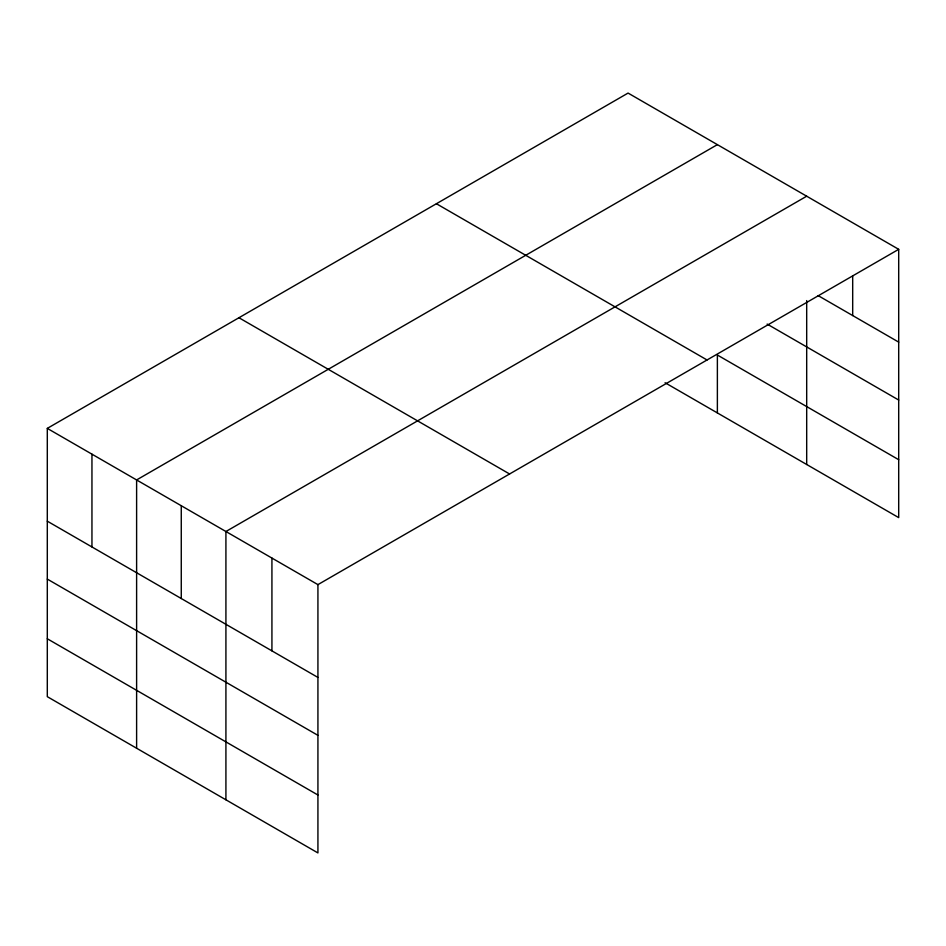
<?xml version="1.0" encoding="UTF-8"?>
<svg xmlns="http://www.w3.org/2000/svg" width="946" height="946" viewBox="0 0 946 946"><rect width="100%" height="100%" fill="white"/><g stroke="black" fill="none" stroke-linecap="round" stroke-linejoin="round"><path stroke-width="1.42" d="M47.3 428.384L317.927 584.628L317.927 852.925L47.3 696.67L47.3 428.384L628.073 93.075L898.7 249.33L898.7 517.616L665.073 382.728M717.375 144.643L136.614 479.941L136.614 748.239M806.69 196.2L225.917 531.51L225.917 799.796M317.927 584.628L898.7 249.33M818.184 295.637L898.7 342.121M767.135 324.076L898.7 400.04M898.7 459.709L717.375 355.022L717.375 412.929M436.413 203.733L707.052 359.977M238.948 317.738L509.587 473.981M47.3 521.175L317.927 677.431M47.3 579.094L317.927 735.338M47.3 638.763L317.927 795.007M852.689 275.794L852.689 315.562M806.69 300.58L806.69 464.498M271.928 558.069L271.928 650.86M181.265 505.72L181.265 598.522M91.951 454.163L91.951 546.954"/></g></svg>
